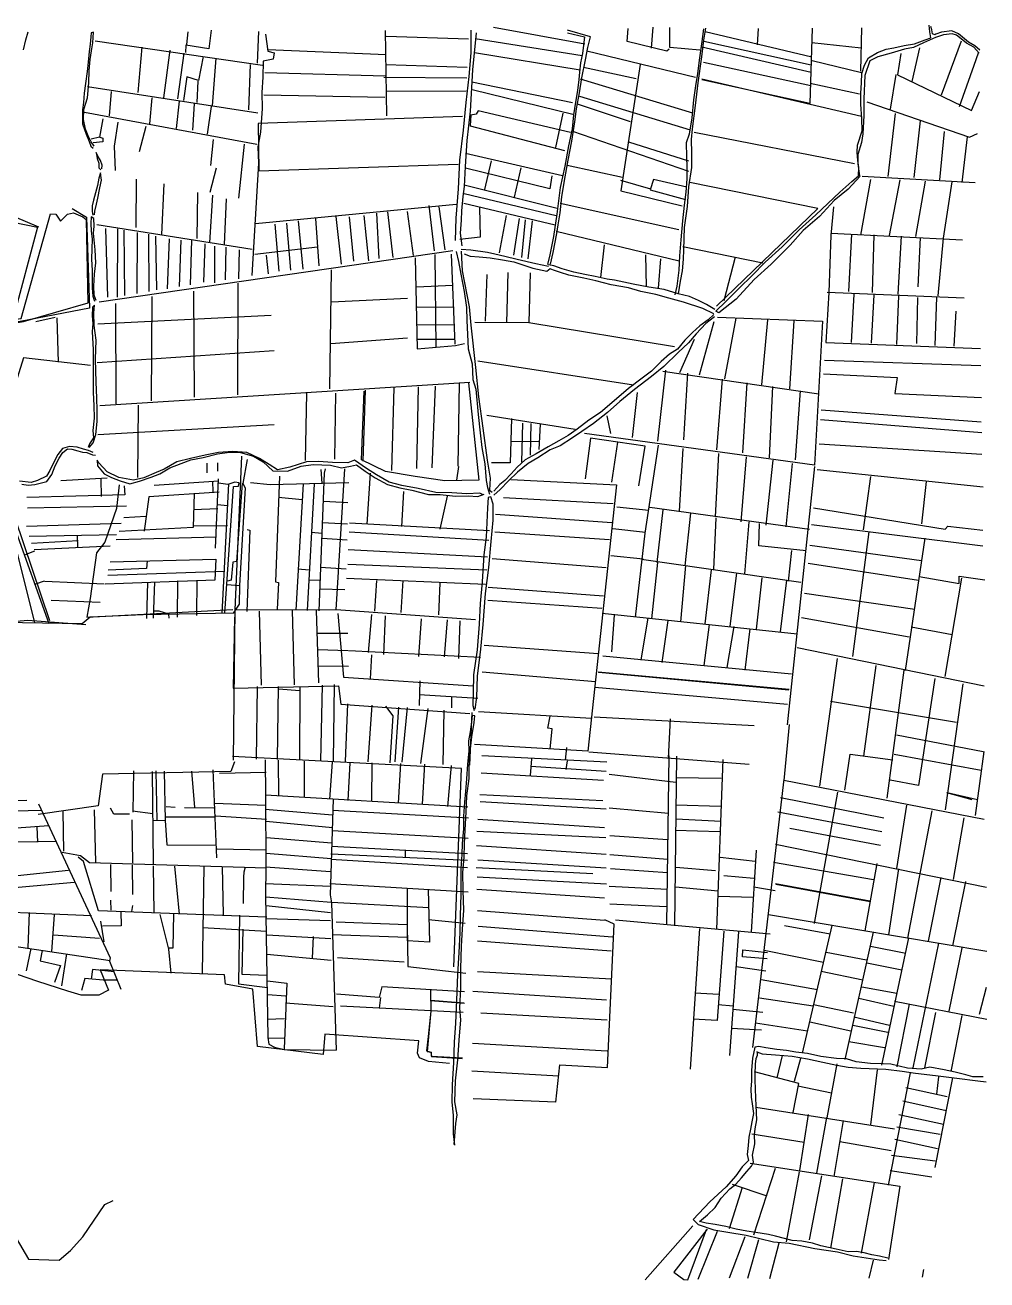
# Model space of a CAD drawing. Extents: x 633026 to 640041, y 824851 to 827423.
# Drawn here: x 638109 to 640041, y 824904 to 827423 of the extents above; entities that cross this region are included whole.
import ezdxf

# ---------------------------------------------------------------- set-up
doc = ezdxf.new("R2010")
doc.units = 0
doc.layers.get('0').update_dxf_attribs({"linetype": 'CONTINUOUS'})

msp = doc.modelspace()

# ---------------------------------------------------------------- linework, layer by layer
at = {"color": 1}
for points in [[(638483.06, 827412.85), (638477.93, 827375.43), (638431.93, 827382.92), (638431.23, 827368.06)], [(639233.63, 827385.05), (639050.24, 827418.38)], [(639402.52, 827374.93), (639397.85, 827371.04), (639318.16, 827390.23), (639320.29, 827416.58)], [(639367.61, 827377.16), (639370.88, 827418.83)], [(639464.65, 827372.83), (639404.28, 827378.32), (639404.42, 827418.38)], [(639690.2, 827417.46), (639685.47, 827265.96), (639468.37, 827313.25)], [(639579.95, 827383.37), (639582.2, 827416.7)], [(639787.66, 827330.78), (639789.65, 827418.11)], [(638586.16, 827341.99), (638250.23, 827390.85)], [(638433.93, 827384.52), (638436.52, 827409.75)], [(638592.06, 827405.3), (638597.02, 827370.94), (638609.45, 827367.28), (638607.36, 827354.88), (638587.17, 827350.78), (638586.91, 827319.05), (638584.4, 827287.97), (638585.5, 827256.03), (638582.09, 827208.06), (638576.63, 827179.18), (638577.96, 827146.35), (638564.54, 826920.93)], [(638578.27, 827410.29), (638575.3, 827346.57)], [(638832.29, 827412.33), (638834.8, 827240.9)], [(638999.93, 827395.21), (638834.69, 827400.66)], [(639228.32, 827361.35), (639013.42, 827395.39)], [(639688.04, 827343.18), (639472.08, 827390.03)], [(639689.63, 827359.18), (639475.41, 827409.65)], [(639788.4, 827376.92), (639689.24, 827387.75)], [(639988.92, 827391.29), (639949.19, 827282.3)], [(638343.99, 827379.27), (638335.76, 827287.8)], [(638399.88, 827372.81), (638386.98, 827277.46)], [(638428.32, 827366.67), (638415.14, 827275.14)], [(638834.06, 827363.75), (638596.98, 827373.87)], [(639224.2, 827332.72), (639011.54, 827367.69)], [(639455.71, 827318.03), (639237.19, 827371.15)], [(639687.79, 827328.32), (639468.63, 827378.73)], [(639867.96, 827366.5), (639861.34, 827323.66), (640010.12, 827252.06), (640026.27, 827290.08)], [(639905.39, 827377.58), (639889.86, 827310.32)], [(640023.44, 827367.22), (640015, 827342.36), (639985.5, 827259.39)], [(638467.11, 827359.98), (638457.17, 827311.92), (638434.13, 827319.27), (638427.11, 827271.69)], [(638492.13, 827356.94), (638485.08, 827260.99)], [(638561.38, 827344.14), (638557.86, 827253.19)], [(638997.31, 827338.47), (638833.43, 827343.71)], [(639336.27, 827315.09), (639230.43, 827338.2)], [(639344.65, 827344.45), (639305.96, 827090.34), (639428.77, 827060.25)], [(639687.25, 827301.09), (639471.96, 827347.95)], [(639788.83, 827327.65), (639690.18, 827351.31)], [(638832.38, 827320.97), (638590.85, 827327.21)], [(638996.47, 827316.64), (638829.49, 827318.23)], [(639450.59, 827246.18), (639224.66, 827314.73)], [(639789.1, 827239.67), (639468.13, 827314.6)], [(639857.73, 827324.06), (639846.95, 827254.84)], [(638576.4, 827246.68), (638234.81, 827299.06)], [(638281.95, 827290.24), (638277.88, 827241.13)], [(638456.29, 827310.79), (638453.93, 827268.23)], [(638994.79, 827290.74), (638835.04, 827289.96)], [(639208.64, 827267.48), (639006.48, 827308.89)], [(639211.89, 827243.23), (639006.91, 827293.37)], [(639784.9, 827284.84), (639685.84, 827305.8)], [(638364.03, 827277.6), (638358.88, 827225.11)], [(638418.35, 827270.68), (638412.55, 827215.92)], [(638448.79, 827265.46), (638445.68, 827212.09)], [(638831.38, 827277.98), (638588.52, 827282.85)], [(639324.81, 827228.76), (639218.36, 827264.46)], [(639445.41, 827212.59), (639223.32, 827280.28)], [(639799.73, 827269.29), (640005.89, 827198), (640022.22, 827205.42)], [(638574.32, 827183.43), (638228.74, 827247.67)], [(638483.07, 827260.06), (638474.81, 827204.38)], [(638987.59, 827240.01), (638577.58, 827225.55), (638578.85, 827130.61), (638978.97, 827144.04)], [(639204.71, 827207.8), (639019.17, 827251.01), (639014.99, 827244.43), (639004.66, 827242.49), (639002.92, 827220.86), (639192.6, 827171.41)], [(639189.12, 827246.3), (639174.51, 827177.7)], [(639856.52, 827245.97), (639842, 827119.54)], [(638265.58, 827235.34), (638258.88, 827198.12), (638241.83, 827194.3)], [(638295.15, 827228.53), (638288.37, 827180.51), (638290.14, 827131.71)], [(638351.52, 827219.61), (638338.48, 827168.58)], [(639906.9, 827230.89), (639894.24, 827117.31)], [(638259.1, 827198.35), (638265.65, 827196.19), (638265.08, 827188.98), (638246.2, 827187.15)], [(638486.88, 827193.74), (638481.27, 827141.46)], [(639442.02, 827129.51), (639209.63, 827209.89)], [(639441.97, 827150.21), (639321.76, 827188.21)], [(639774.84, 827144.52), (639452.68, 827207.51)], [(639955.11, 827209.93), (639945.6, 827112.82)], [(640001.38, 827199.29), (639990.67, 827107.57)], [(638549.33, 827184.22), (638537.95, 827075.61)], [(639188.55, 827120.51), (638993.98, 827165.62)], [(638493.05, 827135.99), (638480.42, 827087.44)], [(639167.39, 827120.9), (639162.8, 827094.29), (638993.7, 827136.36)], [(639045.04, 827150.55), (639031.62, 827093.44)], [(639104.63, 827136.49), (639091.46, 827077.59)], [(639309.2, 827117.61), (639197.94, 827141.56)], [(638332.46, 827113.82), (638331.72, 827017.28)], [(639365.99, 827094.07), (639305.45, 827111.26)], [(639438.39, 827097.74), (639371.58, 827113.5), (639364.43, 827092.47), (639435.79, 827073.4)], [(639787.77, 827001.59), (639808.11, 827113.01)], [(640017.69, 827106.81), (639790.48, 827119.53)], [(639866.17, 827112.66), (639844.48, 827000.99)], [(638388.15, 827104.89), (638383.22, 827002.67)], [(638455.22, 827087.33), (638454.2, 826994.61)], [(639178.17, 827055.11), (638991.24, 827101.68)], [(639498.05, 826859.34), (639701.33, 827055.34), (639444.56, 827107.49)], [(639898.29, 826998.78), (639917.51, 827109.97)], [(639970.18, 827108.65), (639953.02, 826995.46), (639942.18, 826879.66)], [(638485.67, 827081.66), (638479.51, 826986.62)], [(638513.22, 827074.38), (638509.26, 826982.97)], [(638974.65, 827063.43), (638572.16, 827024.54)], [(638919.78, 827060.9), (638931.11, 826970.14)], [(639174.12, 827021.53), (638990.6, 827065.22)], [(639175.89, 827040.46), (638990.79, 827084.34)], [(639422.43, 827012.02), (639183.66, 827065.31)], [(638012.76, 826823.34), (638101.5, 826833.98), (638159.9, 827044.24), (638170.93, 827043.94), (638180.34, 827029.89), (638194.11, 827043.8), (638206.44, 827046.66), (638225.23, 827038.36), (638232.05, 827033.28), (638235.19, 826865.24), (638105.63, 826827.73), (638040.08, 826815.83), (638008.96, 826821.27), (638011.59, 826826.48)], [(638084.96, 827027.72), (638133.93, 827017.57), (638085.29, 826834.21), (638013.53, 826833.03), (638087.28, 827039.23), (638135.94, 827018.5)], [(638203.41, 827054.95), (638232.67, 827037.56), (638238.48, 826854.7), (638099.55, 826828.1), (638013.69, 826821.11)], [(638692.63, 827035.14), (638699.07, 826940.05)], [(638733.53, 827039.29), (638744.26, 826943.35)], [(638760.32, 827038.07), (638768.47, 826949.52)], [(638789.31, 827041.16), (638798.62, 826950.37)], [(638814.67, 827045.54), (638819.48, 826954.93)], [(638837.13, 827048.54), (638847.81, 826956.88)], [(638876.73, 827049.3), (638888.93, 826961.03)], [(638940.06, 827058.69), (638952.46, 826972)], [(639021.54, 827056.85), (639023.01, 826997.24), (638982.34, 826992.88)], [(639075.3, 827041.37), (639061.22, 826966.03)], [(639732.56, 827058.45), (639727.69, 827001.68), (639723.16, 826886.19), (639717.29, 826786.43), (640028.19, 826774.37)], [(638565.42, 826972.92), (638253.57, 827022.54)], [(638271, 827014.9), (638274.41, 826877.01)], [(638294.63, 827014.09), (638294.21, 826877.27)], [(638307.5, 827011.33), (638309.02, 826880.4)], [(638611.1, 827023.48), (638618.89, 826929.08)], [(638634.48, 827025.59), (638642.25, 826931.64)], [(638657.36, 827030.4), (638666.76, 826933.09)], [(639101.26, 827034.74), (639090.09, 826961.23)], [(639113.45, 827032.2), (639106.13, 826956.5)], [(639127.87, 827030.14), (639119.21, 826953.97)], [(638334.1, 827007.19), (638333.49, 826884.32)], [(638356.87, 827003.89), (638357.96, 826888.7)], [(638371.11, 826999.58), (638372.99, 826892.05)], [(638398.85, 826994.55), (638394.56, 826894.14)], [(638421.84, 826991.71), (638418.36, 826898.5)], [(638443.44, 826991.54), (638440.81, 826902.18)], [(639423.04, 826949.47), (639176.09, 827008.73)], [(639992.22, 826991.71), (639727.88, 827004.84)], [(639769.07, 827003.36), (639762.95, 826888.75)], [(639811.36, 826886.24), (639814.54, 827001.94)], [(639868.81, 826999.29), (639861.81, 826883.09)], [(639903.01, 826898.04), (639907.77, 826997.11)], [(638968.46, 826970.19), (638257.66, 826867.33)], [(638470.32, 826984.03), (638467.3, 826907.03)], [(638489.28, 826979.78), (638489.81, 826905.76)], [(638512.49, 826977.39), (638511.11, 826911.67)], [(638539.33, 826972.35), (638537.86, 826913.6)], [(638696.55, 826977.37), (638570.74, 826962.64)], [(638593.7, 826961.59), (638597.58, 826924.07)], [(638932.11, 826962.5), (638934.14, 826776.89)], [(638972.98, 826782.81), (638965.4, 826963.4)], [(639272.52, 826982.12), (639264.84, 826916.76)], [(639354.92, 826962.29), (639356.89, 826898.41)], [(639590.96, 826945.41), (639430.08, 826978.37)], [(638892.6, 826955.9), (638896.83, 826773.7), (638973.7, 826779.9), (638991.87, 826783.96)], [(639385.18, 826954.37), (639380.79, 826895.35)], [(639535.45, 826957.27), (639512.76, 826869.89)], [(638723.93, 826931.83), (638720.37, 826692.81)], [(639036.6, 826922.49), (639032.9, 826829.06)], [(639078.85, 826926.88), (639075.92, 826825.81)], [(639123.86, 826926.13), (639120.92, 826825.96)], [(638447.5, 826889.44), (638448.54, 826676.37)], [(638536.18, 826905.02), (638535.56, 826681.13)], [(638968.26, 826900.66), (638895.18, 826896.98)], [(639720.44, 826887.06), (639995.11, 826875.64)], [(638290.56, 826864.17), (638291.44, 826662.8)], [(638363.5, 826878.2), (638362.46, 826669.14)], [(638877.03, 826874.69), (638724.57, 826867.03)], [(639773.38, 826883.04), (639768.59, 826786.22)], [(639809.12, 826784.51), (639814.35, 826881.56)], [(639863.2, 826879.51), (639859.1, 826782.02)], [(639900.25, 826784.15), (639901.95, 826876.2)], [(639939.74, 826877.15), (639936.54, 826779.9)], [(638130.6, 826828.51), (638169.63, 826837.13)], [(638173.03, 826835.38), (638175.34, 826746.75)], [(638603.65, 826839.99), (638255.11, 826822.75)], [(638971.1, 826856.59), (638896.39, 826856.95)], [(639499.92, 826837.09), (639710.64, 826829.1), (639694.47, 826539.74), (639232.57, 826603.34)], [(639536.86, 826834.66), (639513.95, 826713.07)], [(639978.81, 826849.32), (639974.36, 826778.61)], [(638130.83, 826828.07), (638130.83, 826828.07)], [(638971.8, 826821.27), (638896.42, 826821.17)], [(639413.18, 826777.65), (639120.7, 826825.73), (639012.23, 826826.54)], [(639492.62, 826827.54), (639462.77, 826720.71)], [(639600.57, 826831.68), (639588.14, 826701.01)], [(639653.48, 826829.91), (639644.5, 826693.21)], [(638877.19, 826794.81), (638723.43, 826783.54)], [(638970.16, 826792.23), (638896.58, 826792.37)], [(639453.26, 826792.36), (639423.56, 826725.14)], [(638609.76, 826769.42), (638253.66, 826745.32)], [(638240.46, 826739.97), (638105.92, 826755.51), (638058.2, 826604.56)], [(639330.96, 826700.5), (639018.45, 826748.32)], [(640028.44, 826739.05), (639714.62, 826750.17)], [(639379.71, 826587.97), (639396.26, 826730.4)], [(639703.38, 826682.06), (639389.99, 826727.84)], [(639439.32, 826724.67), (639431.88, 826590.47)], [(639498.3, 826570.65), (639509.68, 826712.56)], [(639712.73, 826723.14), (639860.43, 826716.11), (639856.14, 826683.88), (640030.41, 826675.62)], [(639002.14, 826705.8), (638259.09, 826658.77)], [(638674.13, 826684.32), (638671.43, 826549.05)], [(638732.86, 826684.43), (638730.8, 826551.87)], [(638999.9, 826704.87), (639020.28, 826509.82), (638952.12, 826508.24), (638892.82, 826516.9), (638832.83, 826527.13), (638784.6, 826550.34), (638789.96, 826688.34)], [(638792.18, 826690.4), (638787.55, 826548.13)], [(638849.49, 826695.44), (638845.4, 826529.32)], [(638898.74, 826697.44), (638895.3, 826533.36)], [(638932.48, 826698.34), (638926.34, 826534.45)], [(638981.22, 826704.84), (638978.05, 826537.84)], [(639338.36, 826685.53), (639328.31, 826595.16)], [(639559.06, 826705.34), (639550.36, 826564.59)], [(639604.04, 826554.73), (639610.91, 826697.93)], [(639665.7, 826689.21), (639656.07, 826550.7)], [(638336.25, 826660.47), (638334.81, 826515.31)], [(639214.01, 826611.64), (639036.78, 826639.43)], [(639085.91, 826633.56), (639083.27, 826544.64), (639045.91, 826544.59)], [(639285.45, 826603.14), (639278.45, 826638.6)], [(640029.26, 826626.33), (639707.85, 826650.17)], [(638609.72, 826620.69), (638255.59, 826600.44)], [(639108.53, 826624.41), (639106.43, 826545.63)], [(639125.19, 826623.51), (639123.57, 826559.8)], [(639143.89, 826621.95), (639140.97, 826571.06)], [(639706.75, 826631.26), (640030.89, 826605.65)], [(639142.34, 826586.61), (639085.62, 826587.43)], [(639341.97, 826498.36), (639354.64, 826577.74), (639244.62, 826594.05), (639233.78, 826512.67)], [(639287.65, 826505.74), (639299.63, 826586.23)], [(639703.8, 826582.39), (640030.8, 826561.77)], [(638543.51, 826557.7), (638530.29, 826249.25), (638733.92, 826249.94)], [(639334.91, 826235), (639354.27, 826403.34), (639381.61, 826580.34)], [(639423.66, 826447.7), (639430.98, 826573.58)], [(639501.77, 826563.5), (639495.37, 826435.83)], [(639547.7, 826426.17), (639558.12, 826556.37)], [(638474.71, 826524.14), (638474.89, 826544.21)], [(638496.48, 826527.57), (638496.51, 826544.52)], [(638555.43, 826551.53), (638546.36, 826502.92), (638551.47, 826494.57), (638539.76, 826298.06), (638539.1, 826261.03), (638527.27, 826242.9)], [(638711.98, 826532.6), (638710.19, 826523.86), (638699.3, 826247.76)], [(638703.32, 826531.27), (638705.33, 826503.67)], [(639014.11, 826229.37), (638733.93, 826249.49), (638751.08, 826532.79)], [(638979.63, 826537.41), (638975.5, 826509.9)], [(639610.86, 826549.87), (639597.07, 826419.63)], [(639637.84, 826416.35), (639650.32, 826543.2)], [(639694.95, 826537.27), (639639.99, 826018.78)], [(639699.98, 826531.48), (640033.7, 826496.33)], [(638274.28, 826513.68), (638180.97, 826508.51)], [(638261.38, 826512.03), (638262.23, 826477.27)], [(638498.3, 826507.77), (638368.29, 826499.03)], [(638485.6, 826507.46), (638486.55, 826486.52)], [(638491.54, 826373.37), (638497.96, 826512.44)], [(638510.55, 826242.94), (638527.77, 826497.11), (638537.79, 826497.8), (638539.41, 826504.31), (638530.45, 826505.88), (638516.3, 826501.07), (638497.95, 826503.75)], [(638620.48, 826517.66), (638611.81, 826305.83), (638617.87, 826304.2), (638615.18, 826250.17)], [(638802.29, 826523.65), (638795.42, 826421.13)], [(639084.84, 826511.14), (639297.17, 826500.46), (639239.72, 825965.74), (639011.83, 825978.9)], [(639807.28, 826517.39), (639792.5, 826410.31)], [(639919.25, 826506.96), (639909.8, 826422)], [(638307.87, 826498.45), (638309.21, 826480.19), (638112.67, 826474.74)], [(638298.33, 826500.43), (638292.88, 826453.1), (638269.49, 826385.29), (638252.89, 826364.14), (638240.17, 826272.16), (638233.47, 826234.72), (638526.68, 826250.33)], [(638448.93, 826483.82), (638446.61, 826414.42), (638298.29, 826406.79)], [(638499.06, 826485.49), (638357.7, 826476.02), (638348.66, 826407.57)], [(638517.6, 826502.66), (638504.1, 826242.33)], [(638545.23, 826503.56), (638533.89, 826346.75), (638526.56, 826345.23), (638522.98, 826309.24), (638515.9, 826306.84)], [(638759.5, 826504.1), (638601.27, 826500.47), (638562.16, 826504.2)], [(638653.33, 826249.09), (638668.13, 826502.1)], [(638689.53, 826502.39), (638675.66, 826248.07)], [(638865.54, 826417.04), (638869.86, 826486.94)], [(638312.67, 826457.31), (638114.3, 826453.37)], [(638515.11, 826458.45), (638496.34, 826460.22)], [(638665.55, 826470.59), (638618.4, 826474.79)], [(638757.58, 826464.14), (638708.9, 826466.96)], [(638957.04, 826477.69), (638942.38, 826411.33)], [(639290.03, 826462.34), (639069.8, 826474.26)], [(638088.82, 826434.18), (638158.18, 826227.87)], [(638351.75, 826436.63), (638307.21, 826433.99)], [(638447.5, 826451.01), (638496.29, 826453.09)], [(639053.82, 826441.42), (639287.38, 826424.5)], [(639361.99, 826448.9), (639298, 826455.25)], [(639684.94, 826410.45), (639363.94, 826454.55)], [(639378.9, 826344.72), (639390.77, 826449.96)], [(639445.54, 826443.49), (639434.35, 826337.81)], [(639492.72, 826330.71), (639497.2, 826433.83)], [(639692.68, 826454.43), (639956.97, 826411.38), (639962.74, 826417.53), (640033.05, 826409.69)], [(638081.46, 826410.42), (638127.92, 826224.03)], [(638157.87, 826221.19), (638088.27, 826414.38)], [(638112.06, 826417.19), (638301.89, 826423.6)], [(638515.43, 826417.88), (638447.43, 826417.56)], [(638555.3, 826410.6), (638560.9, 826409.4), (638554.62, 826246.24)], [(638683.87, 826405.26), (638705.55, 826403.11)], [(638706.14, 826424.53), (638757.05, 826421.76)], [(638760.12, 826405.78), (639040.6, 826388.97)], [(639041.7, 826407.73), (638760.58, 826423.18)], [(639282.89, 826390.24), (639052.5, 826405.17)], [(639355.15, 826404.93), (639289.8, 826411.94)], [(639563, 826426.38), (639554.27, 826321.63)], [(639677.86, 826367.6), (639582.55, 826377.81), (639584.42, 826423.06)], [(639688.85, 826421.08), (640032.8, 826377.96)], [(639803.59, 826405.73), (639770.92, 826155.76)], [(638292.66, 826399.74), (638117.47, 826396.81)], [(638122.25, 826383.55), (638215.56, 826388.49)], [(638213.99, 826398.04), (638214.12, 826374.41)], [(638493.45, 826395.49), (638291.79, 826389.68)], [(638755.84, 826389.17), (638705.8, 826392.86)], [(639916.49, 826393.06), (639877.05, 826127.92)], [(638128.22, 826367.41), (638109.45, 826359.6)], [(638280.06, 826377.13), (638127.71, 826370.08)], [(639038.07, 826355.46), (638758.31, 826370.05)], [(639350.46, 826351.09), (639285.8, 826357.65)], [(639642.45, 826306.83), (639649.28, 826368.35)], [(639685.14, 826378.95), (639909.88, 826348.64)], [(638279.92, 826346.13), (638492.3, 826351.09), (638489.98, 826309.33), (638270.31, 826301.3)], [(638354.58, 826347.95), (638353.17, 826332.31), (638276.32, 826329.1)], [(638679.93, 826329.12), (638657.13, 826331.24)], [(638702.53, 826335.02), (638754.34, 826331.83)], [(638757.46, 826340.82), (639036.47, 826329.56)], [(639047.35, 826352.68), (639276.43, 826334.58)], [(639667.46, 826304.24), (639347.32, 826350.37)], [(639368.26, 826231.39), (639380.25, 826344.51)], [(639435.69, 826338.5), (639425.27, 826225.18)], [(639475.05, 826221.12), (639488, 826329.97)], [(639903.67, 826308.28), (639682.25, 826342.46)], [(638130.49, 826301.46), (638147.96, 826307.46)], [(638268.31, 826301.03), (638148.88, 826306.37)], [(638510.52, 826326.56), (638275.25, 826318.15)], [(638354.95, 826305.15), (638352.94, 826231.96)], [(638369.21, 826305.5), (638366.74, 826232.97)], [(638415.53, 826307.96), (638414.63, 826235.02)], [(638415.32, 826307.73), (638416, 826307.08)], [(638454.09, 826308.68), (638453.58, 826238.2)], [(638701.85, 826308.03), (638679.08, 826308.81)], [(639034.06, 826300.29), (638755.03, 826312.44)], [(638815.12, 826308.33), (638811.27, 826246.47)], [(638867.96, 826308.28), (638863.73, 826243.96)], [(639538.05, 826322.76), (639524.84, 826216.83)], [(639578.47, 826210.79), (639589.7, 826313.78)], [(639638.37, 826309.02), (639626.03, 826205.13)], [(639905.14, 826316.4), (639985.43, 826302.4), (639985.23, 826317.25), (640036.86, 826309.83)], [(639989.79, 826312.81), (639956.19, 826115.7)], [(638514.95, 826300.13), (638539.31, 826298.05)], [(638751.57, 826289.62), (638700.93, 826290.61)], [(638942.34, 826303.18), (638939.21, 826239.56)], [(639271.12, 826276.9), (639039.57, 826294.29)], [(639674.72, 826282.73), (639896.34, 826250.58)], [(638161.39, 826268.77), (638260.04, 826265.15)], [(639038.56, 826269.08), (639267.4, 826252.55)], [(638112.59, 825866.79), (637839.68, 825863.82), (637776.51, 825994.39), (637846.54, 826193.79), (637908.64, 826210.59), (637954.57, 826225.38), (638104, 826223.77), (638223.96, 826221.99), (638240.21, 826235.26), (638346.57, 826240.28), (638527.89, 826243.37)], [(637920.45, 826219.3), (638000.28, 826223.29), (638061.92, 826224.33), (638114.74, 826228.86), (638177.13, 826224.29), (638230.96, 826220.29)], [(638398.63, 826232.85), (638398, 826240.42), (638378.45, 826246.85), (638368.85, 826247.07)], [(638530.04, 826234.4), (638527.21, 826092.38), (638738.66, 826096.77), (638743.65, 826059.93), (639002.45, 826041.11)], [(638528.01, 825947.93), (638531.16, 826251.74)], [(638579.58, 826246.85), (638583.2, 826098.43)], [(638650.3, 826098.95), (638646.22, 826248.03)], [(638693.95, 826247.85), (638698.15, 826102.79)], [(638737.63, 826242.12), (638748.78, 826114.46), (639009.13, 826096.55)], [(638805.16, 826240.09), (638798.08, 826163.49)], [(638832.65, 826237.31), (638828.95, 826160.08)], [(638904.51, 826231.29), (638899.43, 826156.07)], [(638956.96, 826229.06), (638951.2, 826155.18)], [(639659.62, 826200.4), (639268.21, 826241.99)], [(639287.47, 826164.84), (639293.23, 826238.94)], [(639360.13, 826233.54), (639345.96, 826148.52)], [(639884.48, 826194.62), (639668.86, 826233.15)], [(638982.41, 826227.6), (638979.37, 826151.51)], [(639388.55, 826143.91), (639400.48, 826228)], [(639483.39, 826220.1), (639472.57, 826137.6)], [(639519.2, 826133.5), (639533.17, 826216.04)], [(639564.52, 826211.06), (639554.82, 826128.12)], [(639889.16, 826215.16), (639971.27, 826199.83)], [(638695.49, 826202.62), (638757.48, 826202.8)], [(638758.35, 826167.14), (638696.76, 826169.21)], [(639024.03, 826153.54), (638759.24, 826167.16)], [(638804.88, 826159.31), (638802.15, 826110.89)], [(639260.07, 826160.87), (639031.23, 826177.85)], [(639648.31, 826120.37), (639269.35, 826156.72)], [(639659.97, 826174.08), (640035.19, 826097.17)], [(638697.54, 826136.89), (638758.42, 826136.59)], [(639740.37, 826151.97), (639704.41, 825895.65)], [(639817.74, 826137.48), (639793.16, 825956.01)], [(639873.89, 826128.1), (639839.97, 825871.13)], [(638901.87, 826106.64), (638900.4, 826057.1)], [(639026.98, 826124.69), (639254.73, 826105.67)], [(639643.77, 826089.48), (639260.33, 826124.42)], [(639260.56, 826124.2), (639642.87, 826089.02)], [(639936.67, 826111.39), (639903.76, 825896.51), (639846.46, 825907.22)], [(638575.02, 826095.55), (638573.44, 825949.9)], [(638616.27, 825948.94), (638617.84, 826095.26)], [(638617.95, 826090.58), (638661.28, 826087.62)], [(638661.31, 826095.43), (638660.01, 825947.78)], [(638703.08, 825946.37), (638706.51, 826098.31)], [(638729.9, 826099.33), (638728.06, 825946.09)], [(639018.23, 826071.34), (638900.98, 826078.97)], [(639640.57, 826059.51), (639253.54, 826093.51)], [(639992.84, 826101.11), (639957.28, 825848.17)], [(638752.84, 825944.69), (638757.6, 826060.76)], [(638805.39, 826057.91), (638797.68, 825944)], [(638842.09, 825942.4), (638848.28, 826036.43), (638833.98, 826055.93)], [(638859.44, 826054.09), (638852.09, 825943.98)], [(638866.59, 825943.89), (638877.29, 826053.64)], [(638965.29, 826075.18), (638965.84, 826052.67)], [(639980.14, 826023.54), (639727.12, 826065.62)], [(638917.93, 826051.51), (638903.22, 825941.22)], [(638948.98, 825939.21), (638950.79, 826047.85)], [(639006.43, 826043.4), (639001.65, 825937.37)], [(639246.94, 826031.54), (639019.72, 826044.94)], [(639164.06, 825969.68), (639168.01, 826010.69), (639159, 826011.69), (639164.07, 826036.29)], [(639252.07, 826034.76), (639573.41, 826016.99)], [(639404.46, 826030.71), (639401.02, 825951.46)], [(639643.81, 826019.05), (639633.37, 825907.08)], [(639859.42, 825998.52), (640033.58, 825965.07)], [(638970.3, 825532.59), (638985.91, 825930.85), (638525.88, 825955.32)], [(639277.55, 825943.65), (639026.38, 825956.48)], [(639196.33, 825973.33), (639194.06, 825947.63)], [(639563.42, 825939), (639241.77, 825963.74)], [(639402.1, 825957.16), (639397.22, 825617.44)], [(639417.3, 825955.75), (639413.78, 825614.94)], [(639755.82, 825887.56), (639766.33, 825959.93), (639851.76, 825948.47)], [(640029.58, 825926.99), (639854.77, 825959.08)], [(640034.47, 825965.31), (640017.07, 825836.36)], [(638529.63, 825944.57), (638522.47, 825924.68), (638264.67, 825919.67), (638256.07, 825855.65), (638135.24, 825838.29)], [(638486.33, 825928.16), (638493.31, 825751.72)], [(638591.31, 825948.33), (638592.35, 825878.12), (638592.57, 825732.07), (638591.91, 825676.53), (638596.64, 825391.22), (638598.76, 825377.45), (638610.05, 825371.48), (638629.79, 825366.83), (638733.73, 825365.35)], [(638617.42, 825947.63), (638618.05, 825876.07)], [(638669.87, 825945.79), (638669.39, 825873.75)], [(638726.11, 825943.81), (638720.78, 825869.43)], [(638757.86, 825866.76), (638762.26, 825942.46)], [(638805.52, 825942.4), (638804.72, 825865.45)], [(638859.46, 825861.21), (638863.76, 825940.92)], [(638911.29, 825939.63), (638907, 825859.25)], [(638958.39, 825854.93), (638965.32, 825936.93)], [(639126.43, 825950.44), (639123.9, 825916.94)], [(639276.46, 825924.67), (639125.02, 825934.8)], [(639198.1, 825946.39), (639194.96, 825928.92)], [(639510.67, 825949.1), (639497.58, 825607.62)], [(638326.95, 825926.06), (638325.39, 825843.52)], [(638364.21, 825924.96), (638366.74, 825738.83)], [(638371.99, 825926.27), (638373.98, 825826.19)], [(638388.72, 825925.78), (638390.69, 825826.82), (638393.67, 825777.62), (638492.92, 825776.69)], [(638450.05, 825852.35), (638444.02, 825925.79)], [(638593.05, 825922.95), (638499.88, 825921.13)], [(639024.99, 825922.11), (639270.63, 825907.35)], [(639415.9, 825903.09), (639281.96, 825918.56)], [(639507.14, 825910.66), (639415.9, 825912.45)], [(639632.89, 825909.55), (639569.87, 825370.92)], [(639633.14, 825907.75), (640035.61, 825829.41)], [(638998.57, 825853.45), (638592.37, 825877.45)], [(639269.41, 825866.07), (639022.27, 825878.34)], [(639740.57, 825883.53), (639693.68, 825620.09)], [(640011.24, 825868.24), (639960.66, 825881.97)], [(640022.05, 825867.71), (639961.33, 825881.75)], [(638135.9, 825859.86), (638279.9, 825550.74), (638278.94, 825544.25), (638301.5, 825487.94)], [(638318.81, 825839.12), (638287.14, 825839.46), (638281.04, 825851.58)], [(638410.79, 825852.96), (638392.25, 825854.07)], [(638488.43, 825851.28), (638429.09, 825852.29)], [(638489.97, 825861.13), (638591.74, 825857.59)], [(638727.91, 825869.6), (638721.89, 825677.46), (638724.74, 825661.26), (638733.96, 825365.36)], [(639276.29, 825849.07), (639023.05, 825864.31)], [(639282.25, 825851.67), (639401.57, 825841.42)], [(639415.89, 825857.82), (639506.26, 825855.34)], [(639833.97, 825831.22), (639626.19, 825871.88)], [(639879.75, 825857.49), (639859.63, 825729.86)], [(638141.8, 825846.4), (637879.73, 825839.79)], [(638184.67, 825844.32), (638186.16, 825764.76)], [(638247.91, 825847.87), (638250.92, 825742.7)], [(638323.77, 825827.87), (638325.19, 825741.83)], [(638365.84, 825839.82), (638325.12, 825845.29)], [(638364.81, 825827.08), (638391.13, 825826.83)], [(638488.64, 825833.22), (638390.53, 825833.29)], [(638593.78, 825828.87), (638492.39, 825835.1)], [(638726.7, 825837.02), (638591.51, 825848.66)], [(638999.78, 825830.96), (638726.69, 825846.83)], [(639018.33, 825829.41), (639273.17, 825812.42)], [(639506.35, 825824.35), (639416.58, 825829.52)], [(639829.84, 825803.94), (639621.18, 825843.01)], [(639930.08, 825846.23), (639881.51, 825590.64)], [(639994.4, 825831.79), (639973.32, 825708.2)], [(638156.83, 825815.55), (638091.82, 825811.29), (638090.93, 825783.62)], [(638135.09, 825783.13), (638133.68, 825813.65)], [(638593.42, 825825.3), (638726.62, 825812.71)], [(638725.89, 825806.45), (638998.75, 825791.02)], [(639275.68, 825791.75), (639016.71, 825804.39)], [(639415.12, 825807.19), (639504.82, 825804.47)], [(639827.05, 825776.68), (639645.46, 825810.71)], [(638170.3, 825784.21), (637905.5, 825779.99)], [(638724.72, 825781.22), (638594.02, 825791.64)], [(639015.61, 825776.27), (639276.03, 825758.98)], [(639399.53, 825787.85), (639283.39, 825795.5)], [(639616.4, 825779.27), (640040.13, 825692.66)], [(638593.27, 825730.75), (638238.68, 825741.51), (638220.28, 825755.33), (638183.32, 825762.46)], [(638256.63, 825645.39), (638226.35, 825744.1), (638215.89, 825752.77)], [(638494.65, 825769.6), (638593.25, 825767.98)], [(638593.42, 825761.08), (638723.91, 825750.21)], [(638723.23, 825759.78), (638997.83, 825746.62)], [(638997.96, 825759.56), (638724.89, 825774.09)], [(638873.02, 825753.17), (638873.1, 825767.89)], [(639283.41, 825758.27), (639399.37, 825748.83)], [(639505.19, 825752.97), (639575.62, 825744.87)], [(639577.32, 825766.76), (639567.73, 825602.19)], [(638196.46, 825726.21), (638022.98, 825707.93), (638020.17, 825731.72), (637933.5, 825719.58), (637931.74, 825737.15), (637920.58, 825737.55)], [(638280.46, 825738.06), (638281.11, 825684.12)], [(638324.18, 825737.57), (638325.19, 825677.83)], [(638366.59, 825735.7), (638367.57, 825640.96)], [(638408.98, 825734.95), (638418.92, 825638.2)], [(638468.08, 825734.61), (638464.62, 825519.79)], [(638505.11, 825733.95), (638507.03, 825637)], [(638551.08, 825732.62), (638548.43, 825722.52), (638547.55, 825712.91), (638547.05, 825660.05)], [(638722.78, 825723.42), (638592.11, 825732.72)], [(638997.52, 825731.68), (638723.51, 825748.19)], [(639015.35, 825732.11), (639249.32, 825720.42)], [(639276.28, 825730.66), (639018.55, 825747.13)], [(639399.14, 825721.62), (639284.78, 825729.53)], [(639496.04, 825725.76), (639416.04, 825732.51)], [(639813.12, 825707.19), (639612.39, 825742.32)], [(639819.66, 825739.9), (639795.81, 825605.25)], [(639863.68, 825729.46), (639843.62, 825596.89)], [(638207.53, 825702.17), (637946.1, 825678.63)], [(638592.01, 825700.17), (638722.81, 825694.88)], [(638721.56, 825700.2), (638999.37, 825683.11)], [(639277.05, 825699.02), (639017.16, 825712.53)], [(639572.68, 825710.01), (639512.79, 825715.47)], [(639923.45, 825584), (639949.2, 825711.93)], [(639997.68, 825704.02), (639971.94, 825575.2)], [(638918.54, 825687.83), (638921.55, 825582.43), (638877.34, 825584.92), (638877.22, 825690.61)], [(639016.63, 825688.88), (639272.59, 825671.48)], [(639282.5, 825694.91), (639398.61, 825688.38)], [(639415.21, 825693.47), (639501.49, 825685.09)], [(639501.52, 825674.83), (639571.6, 825672.3)], [(639573.09, 825693.3), (639615.42, 825685.86)], [(639806.04, 825664.79), (639616.12, 825699.16)], [(639806.29, 825663.22), (639617.26, 825698.28)], [(638280.64, 825666.71), (638281.36, 825646.44)], [(638324.61, 825655.74), (638322.9, 825643.66)], [(638723.62, 825661.67), (638592.91, 825672.32)], [(638593.53, 825655.83), (638722.53, 825642.03)], [(638919.87, 825651.52), (638724.94, 825662.15)], [(639397.68, 825653.35), (639283.39, 825658.59)], [(638242.39, 825635.01), (637956.23, 825647.21)], [(638117.13, 825641.99), (638114.84, 825571.03)], [(638162.75, 825563.27), (638168.09, 825636.99)], [(638595, 825632.45), (638256.42, 825644.94)], [(638260.93, 825624.76), (638267.3, 825582.99)], [(638301.26, 825644.03), (638301.96, 825615.28), (638264.52, 825614.59)], [(638380.12, 825638.14), (638397.2, 825568.54), (638401.95, 825520.05)], [(638398.04, 825570.79), (638406.51, 825571), (638407.74, 825639.26)], [(638539.81, 825636.68), (638538.05, 825498.61), (638596.21, 825491.11)], [(638722.28, 825625.07), (638594.18, 825629.31)], [(638992.89, 825619.62), (638919.56, 825627.43)], [(639272.6, 825625.55), (639017.68, 825645.43)], [(639174.89, 825260.81), (639182.87, 825336.38), (639279.12, 825330.47), (639292.4, 825618.23), (639273.45, 825626.91)], [(639605.96, 825598.22), (639294.87, 825626.54)], [(639602.54, 825637.55), (640040.95, 825563.97)], [(638594.14, 825603.67), (638465.74, 825611.02)], [(638593.84, 825515.13), (638545.4, 825517.3), (638546.98, 825608.09)], [(638733.69, 825623.34), (638876.77, 825617.46), (638878.15, 825533.43), (638994.65, 825520.22)], [(639018.88, 825614.68), (639289.23, 825592.73)], [(639463.63, 825609.69), (639445.1, 825327.16)], [(639512.37, 825604.63), (639499.35, 825425.26), (639450.68, 825427.64)], [(639541.85, 825602.9), (639524.26, 825354.73)], [(639726.37, 825598.25), (639634.12, 825615.02)], [(639729.29, 825615.62), (639670.15, 825359.66)], [(639812.5, 825602.32), (639755.6, 825346.62)], [(637978.57, 825590.45), (638279.81, 825545.17)], [(638165.94, 825597.02), (638258.64, 825590.36)], [(638595.64, 825597.01), (638723.36, 825589.87)], [(638688.04, 825593.47), (638685.75, 825550.15)], [(638876.29, 825591.36), (638725.63, 825597.28)], [(639286.13, 825564.11), (639017.61, 825584.33)], [(639807.25, 825574.13), (639877.87, 825559.99)], [(639883.75, 825591.12), (639829.33, 825335.68)], [(639943.75, 825580.22), (639891.96, 825329.76)], [(638120.9, 825569.61), (638111.07, 825524.55)], [(638143.3, 825565.48), (638139.34, 825544.87), (638180.6, 825535.39), (638168.27, 825501.42)], [(638192.07, 825558.86), (638182.48, 825494.85)], [(638723.77, 825545.5), (638595.03, 825557.75)], [(638736.34, 825551.38), (638870.34, 825542.83)], [(639599.57, 825549), (639549.75, 825553.14), (639550.53, 825566.76), (639600.16, 825561.5)], [(639712.5, 825541.36), (639593.37, 825565.43)], [(639799.3, 825545.89), (639717.86, 825561.68)], [(639990.67, 825571.17), (639964.7, 825443.47)], [(638961.86, 825338.52), (638919.5, 825342.68), (638901.63, 825349.87), (638897, 825359.48), (638900.04, 825384.5), (638711.53, 825397.51), (638707.8, 825356.73), (638575.95, 825372.75), (638566.31, 825488.28), (638511.96, 825497.68), (638509.46, 825516.55), (638260, 825526.73), (638276.75, 825486), (638257.08, 825475.61), (638221.75, 825475.82), (638194.87, 825484.01), (638134.53, 825503.23), (638074.62, 825524.26)], [(638288.4, 825522.41), (638244.8, 825527.14), (638241.91, 825508.34)], [(639017.76, 825523.45), (639287.05, 825508.39)], [(639537.07, 825533.65), (639596.82, 825524.63)], [(639708.23, 825523.98), (639791.94, 825506.87)], [(639869.99, 825526.13), (639799.83, 825540.05)], [(638293.92, 825506.04), (638265.83, 825505.8), (638228.95, 825509.59), (638222.63, 825485.35)], [(638595.88, 825504.48), (638634.79, 825500.08), (638629.53, 825368.16)], [(639587.85, 825507.3), (639700.62, 825487.42)], [(638632.53, 825473.71), (638596.79, 825476.4)], [(638991.55, 825482.46), (638825.62, 825492.68), (638820.58, 825470.93), (638734.56, 825477.98)], [(638923.21, 825486.81), (638924.03, 825444.02), (638919.03, 825392.83), (638915.5, 825363.98), (638924.71, 825361.31), (638924.45, 825353.72), (638987.42, 825349.9)], [(638923.23, 825485.92), (638923.8, 825444.24), (638916.43, 825362.67), (638924.26, 825361.52), (638925.13, 825353.07), (638987, 825348.78)], [(639277.16, 825465.56), (639008.25, 825483.31)], [(639454.51, 825480.8), (639502.52, 825477.96)], [(639789.88, 825492.89), (639860.26, 825479.88)], [(640039.66, 825491.49), (640025.54, 825436.85)], [(638631.96, 825460.54), (638727.8, 825453.28)], [(638989.22, 825440.92), (638742.5, 825453.87)], [(638822.8, 825471.43), (638820.65, 825449.53)], [(638991.45, 825459.04), (638922.87, 825464.28)], [(638990.31, 825460.13), (638923.96, 825465.2)], [(639501.46, 825457.42), (639531.19, 825454.57)], [(639692.3, 825453.56), (639584.07, 825469.9)], [(639773.26, 825439.79), (639692.93, 825456.5)], [(639854.31, 825453.25), (639783.67, 825469.41)], [(639855.52, 825464.06), (640040.97, 825427.61)], [(639885.08, 825457.71), (639860.2, 825332.27)], [(638595.53, 825427.54), (638630.28, 825429.06)], [(639024.68, 825440.67), (639278.34, 825426.34)], [(639591.05, 825441.32), (639530.92, 825447.43)], [(639773.81, 825432.15), (639845.14, 825415.77)], [(639937.73, 825441.08), (639915.81, 825330.08)], [(639990.46, 825435.03), (639968.33, 825322.68)], [(639528.26, 825409.91), (639588.55, 825406.47)], [(639576.41, 825420.29), (639680.8, 825404.36)], [(639685.28, 825422.64), (639767.43, 825404.38)], [(639842.18, 825400.88), (639771.34, 825415.01)], [(638629.47, 825388.9), (638597.57, 825389.46)], [(639278.31, 825363.68), (639008.12, 825378.95)], [(639763.89, 825383.19), (639835.16, 825371.09)], [(639619.73, 825309.71), (639630.38, 825355.08)], [(639666.47, 825348.59), (639653.81, 825302.29)], [(639006.78, 825324.28), (639180.74, 825313.81)], [(639652.16, 825240.39), (639663.54, 825298.37), (639573.89, 825322.15)], [(639720.04, 825229.37), (639739.96, 825338.31)], [(639820.23, 825326.33), (639807.07, 825215.68)], [(639887.14, 825320.25), (639842.89, 825094.65)], [(639971.66, 825309.68), (639936.48, 825129.87)], [(639940.59, 825277.31), (639944.4, 825312.24)], [(639728.82, 825279.44), (639661.13, 825293.16)], [(639961.13, 825271.96), (639877.87, 825289.75)], [(639174.89, 825260.81), (639008.83, 825267.69)], [(639855.57, 825206.65), (639576.64, 825250.63)], [(639871.91, 825264.02), (639958.8, 825244.47)], [(639682.14, 825236.29), (639664.28, 825124.22)], [(639718.9, 825230.03), (639698.79, 825118.38)], [(639733.98, 825111.87), (639752.95, 825224.41)], [(639953.77, 825216.51), (639864.19, 825235.56)], [(639673.67, 825179.92), (639568.59, 825196.75)], [(639859.78, 825211.88), (639947.29, 825196.62)], [(639745.87, 825182.01), (639848.49, 825163.8)], [(639941.82, 825167.74), (639856.07, 825186.4)], [(639849.29, 825155.03), (639936.97, 825143.15)], [(639565.53, 825138.88), (639866.32, 825092.71), (639843.53, 824945.24)], [(639573.08, 824994.97), (639616.52, 825128.76)], [(639664.1, 825121.51), (639638.07, 824980.76)], [(639930.21, 825110.43), (639846.33, 825123.49)], [(639599.94, 825072.73), (639530.11, 825095.65)], [(639684.82, 824984.98), (639709.66, 825113.35)], [(639750.69, 825107.37), (639727.12, 824967.77)], [(639814.25, 825099.66), (639788.68, 824958.01)], [(639549.09, 825089.6), (639523.19, 825006.68)], [(638047.5, 825060.82), (638115.86, 824945.84), (638177.31, 824943.96), (638200.68, 824963.18), (638225.07, 824990.73), (638269.21, 825055.45), (638286.2, 825064)], [(639450.2, 825013.13), (639354.44, 824904.3)], [(639479.1, 825006.09), (639411.84, 824919.69), (639432.06, 824905.33), (639439.94, 824904.76), (639477.75, 825005.62)], [(639499.41, 825001.64), (639460.42, 824905.04)], [(639554.91, 824990.68), (639523.39, 824907.67)], [(639582.44, 824984.52), (639560.07, 824906.81)], [(639623.03, 824978.08), (639604.63, 824906.73)], [(639812.27, 824943.93), (639803.52, 824908.03)], [(639913.56, 824925.03), (639910.83, 824909.69)]]:
    msp.add_lwpolyline(points, dxfattribs=at)
at = {"color": 4}
for points in [[(639004.41, 827413.05), (639004.35, 827367.37), (639000.7, 827320.29), (638994.65, 827268.01), (638989.09, 827212.35), (638982.01, 827152.41), (638978.95, 827094.76), (638974.34, 827035.52), (638973.14, 826990.95)], [(639164.36, 826943.55), (639169.9, 826966.8), (639177.49, 827004.93), (639179.96, 827022.29), (639183.69, 827046.41), (639187.53, 827078.64), (639192.72, 827111.56), (639199.83, 827151.93), (639207.2, 827190.06), (639213.43, 827229.07), (639216.68, 827255.44), (639223, 827287.25), (639227.55, 827317.24), (639234.49, 827353.78), (639239.34, 827378.38), (639244.45, 827399.82), (639198.82, 827413.16)], [(639471.73, 827415.68), (639468.69, 827390.66), (639463.74, 827357.29), (639459.43, 827326.18), (639455.48, 827301.38), (639451.36, 827273.19), (639448.46, 827236.93), (639443.05, 827204.45), (639436.98, 827187.27), (639437.35, 827159.15), (639438.53, 827137.79), (639437.94, 827114.83), (639436.5, 827087.58), (639433.02, 827061.89), (639429.62, 827030.34), (639426.52, 826992.5), (639423.35, 826960.05), (639422.39, 826931.24), (639417.86, 826899.22), (639414.49, 826882.08)], [(639421.22, 826883.97), (639425.38, 826909), (639429.6, 826929.98), (639431.77, 826953.41), (639432.41, 826972.32), (639433.62, 827016.67), (639439.59, 827058.82), (639442.21, 827098.46), (639447.99, 827137.47), (639448.05, 827166.49), (639447.47, 827193.49), (639449.88, 827215.35), (639455.56, 827261.55), (639461.03, 827307.08), (639468.21, 827359.6), (639472.26, 827393.18), (639476.21, 827417.09)], [(639786.42, 827120.15), (639762.24, 827093.73), (639734.42, 827071.08), (639704.69, 827039.18), (639671.99, 827010.62), (639645.6, 826981.69), (639607.86, 826943.38), (639573.4, 826912.32), (639537.25, 826872.91), (639502.73, 826845.68), (639496.84, 826848.97), (639516.83, 826868.59), (639543.25, 826895.04), (639569.69, 826920.37), (639595.66, 826947.05), (639629.9, 826977.88), (639663.65, 827012.31), (639697.44, 827042.68), (639721.44, 827065.28), (639745.45, 827087.65), (639769.91, 827109.13), (639783.04, 827120.55), (639783.94, 827137.22), (639781.95, 827151.14), (639780.6, 827168), (639781.32, 827181.96), (639790.16, 827211.11), (639789.61, 827235.17), (639787.86, 827264.85), (639787.8, 827286.23), (639788.86, 827308.29), (639789.98, 827325.86), (639794.93, 827342.58), (639802.83, 827357.31), (639821.36, 827368.58), (639838.38, 827374.66), (639854.09, 827377.34), (639874.51, 827382.12), (639895.84, 827385.55), (639917.1, 827393.93), (639928.3, 827397.68), (639926.12, 827409.81), (639924.81, 827423.29)], [(640026.96, 827372.9), (640016.5, 827381.53), (640004.25, 827389.25), (639983.78, 827405.62), (639970.42, 827411.52), (639949.76, 827408.77), (639938.56, 827404.8), (639936.1, 827403.64), (639931.57, 827405.83), (639930.11, 827413.91), (639928.23, 827420.41)], [(638106.06, 827373.91), (638110.97, 827393.99), (638115.04, 827409.57)], [(638247.63, 827180.3), (638241.67, 827189), (638235.66, 827201.06), (638230.76, 827214.27), (638226.68, 827233.79), (638227.09, 827253.59), (638234.65, 827277.3), (638236.95, 827307.48), (638238.2, 827332.24), (638239.94, 827354.3), (638242.86, 827371.44), (638245.12, 827387.89), (638246.86, 827409.28), (638241.7, 827407.86), (638240.91, 827399.53), (638239.75, 827385.12), (638238.15, 827370.25), (638236.18, 827348.86), (638234.18, 827330.38), (638230.67, 827306.27), (638228.01, 827286.66), (638226.45, 827268.2), (638224.63, 827252.88), (638224.77, 827224.99), (638231.79, 827204.61), (638238.06, 827189.4), (638241.11, 827180.22), (638246.11, 827176.23)], [(638986.78, 826980.33), (638983.52, 827005.27), (638985.42, 827031.84), (638986.29, 827050.53), (638989.06, 827079.37), (638991.94, 827099.21), (638993.66, 827139.29), (638997.01, 827191.76), (639003.65, 827250.58), (639008.62, 827333.67), (639015.96, 827408.03)], [(639198.9, 827407.76), (639232.98, 827399.44), (639228.93, 827366.09), (639224.68, 827347.35), (639222.45, 827328.87), (639221.29, 827314.23), (639218.89, 827291.92), (639214.7, 827268.69), (639210.76, 827243.44), (639208.21, 827215.05), (639200.57, 827180.75), (639193.01, 827140.37), (639183.68, 827097.27), (639176.97, 827044.07), (639170.15, 826998.75), (639162.98, 826961.98), (639158.74, 826942.57)], [(640025.24, 827367.25), (640014.51, 827379.03), (640000, 827387.16), (639989.31, 827395.57), (639980.21, 827403.33), (639971.17, 827405.68), (639953.88, 827403.65), (639937.52, 827398.71), (639913.59, 827387.36), (639893.23, 827378.54), (639875.73, 827374.71), (639848.39, 827366.69), (639822.16, 827359.37), (639806.06, 827351.73), (639795.88, 827321.89), (639793.58, 827275.06), (639794.02, 827241.98), (639792.03, 827205.28), (639788.89, 827187.91), (639781.79, 827163.74), (639782.04, 827144.84), (639785.06, 827120.36)], [(638263.52, 827135.07), (638264.1, 827142.28), (638260.83, 827151.46), (638255.1, 827159.93), (638251.85, 827167.54), (638254.26, 827155.42), (638257.08, 827146.24), (638257.2, 827136.56), (638261.53, 827132.8)], [(638248.55, 827042.43), (638249.57, 827050.09), (638252.32, 827063.62), (638255.53, 827075.58), (638259.3, 827096.78), (638262.48, 827111.67), (638260.71, 827126.49), (638257.02, 827116.32), (638254.74, 827101.44), (638250.89, 827086.77), (638246.58, 827072.09), (638244.04, 827060.36), (638243.96, 827049.11), (638245.18, 827041.71)], [(638251.95, 826870.17), (638248.2, 826881.14), (638247.51, 826899.35), (638248.32, 826923.43), (638251.4, 826945.96), (638249.92, 826972.26), (638246.34, 827005.51), (638247.95, 827019.47), (638247.52, 827035.21), (638241.86, 827038.06), (638240.91, 827024.78), (638242.01, 827009.72), (638243.79, 826994.23), (638243.38, 826973.98), (638242.3, 826953.49), (638244.17, 826930.8), (638243.71, 826914.6), (638243.73, 826895.93), (638245.08, 826879.3), (638248.37, 826868.77)], [(638974.78, 826968.92), (638979.78, 826948.51), (638984.16, 826923.37), (638991.15, 826888.81), (638995.86, 826856.25), (638996.21, 826830.15), (638997.93, 826802.05), (638998.99, 826773.26), (639007.04, 826743.21), (639008.13, 826711.95), (639014.69, 826692.24), (639019.42, 826641.67), (639023.28, 826605.05), (639026.38, 826575.39), (639032.44, 826542.84), (639035.36, 826509.35), (639037.8, 826495.21), (639041.8, 826481.53)], [(638984.9, 826969.51), (638987, 826929.93), (639001.01, 826857.67), (639004.65, 826821.04), (639013.66, 826736.1), (639019.63, 826676.78), (639028.33, 826614.34), (639037.52, 826550.11), (639042.95, 826513.73), (639042.15, 826489.41), (639047.6, 826485.89)], [(639160.14, 826938.99), (639134.87, 826943.83), (639097.63, 826952.56), (639072.57, 826958.98), (639052.94, 826963.21), (639037.59, 826966.84), (639004.44, 826971.79), (638985.3, 826972.89)], [(638991.27, 826964.19), (639003.26, 826959.63), (639021.27, 826958.29), (639043.13, 826956.33), (639067.93, 826952.39), (639090.94, 826947.97), (639128.91, 826935.65), (639156.89, 826929.5), (639164.02, 826934.99)], [(639494.54, 826852.32), (639477.53, 826862.67), (639461.45, 826870.1), (639443.79, 826878.19), (639420.99, 826883.74), (639392.98, 826892.37), (639362.09, 826897.13), (639330.73, 826903.01), (639292.82, 826911.28), (639277.94, 826913.33), (639254.25, 826918.42), (639233.71, 826922.65), (639211.38, 826927.3), (639188.11, 826933.74), (639170.93, 826939.81), (639160.33, 826941.69)], [(639492.19, 826843.51), (639470.21, 826854.69), (639431.56, 826867.23), (639402.21, 826875.16), (639376.24, 826882.24), (639346, 826888.82), (639321.15, 826895.68), (639286.19, 826902.19), (639255.26, 826910.11), (639231.33, 826915.41), (639201.56, 826921.09), (639184.38, 826926.94), (639170.6, 826931.03), (639163.58, 826934.31)], [(638238.07, 826575.09), (638245.59, 826584.63), (638251.22, 826601.13), (638254.02, 826627.71), (638253.96, 826649.53), (638253.18, 826674.71), (638251.86, 826706.41), (638250.34, 826752.95), (638251.87, 826790.99), (638247.88, 826820.4), (638247.56, 826844.91), (638248.91, 826861.35), (638244.7, 826857.02), (638243.58, 826839.46), (638245.14, 826823.51), (638243.99, 826808.43), (638245.82, 826771.56), (638245.74, 826744.12), (638245.9, 826714.65), (638246.05, 826685.86), (638247.53, 826659.34), (638247.63, 826634.37), (638245.26, 826609.37), (638246.81, 826594.77), (638238.87, 826582.52), (638236.04, 826575.51)], [(639493.62, 826837.45), (639476.24, 826823.95), (639456.94, 826803.44), (639441.43, 826785.68), (639420.53, 826766.28), (639392.33, 826738.22), (639367.17, 826718.09), (639333.33, 826691.53), (639303.49, 826667.51), (639278.81, 826645.8), (639250.75, 826623.83), (639227.56, 826607.54), (639208.39, 826594.46), (639184.07, 826578.61), (639163.7, 826570.92), (639138.71, 826554.61), (639119.74, 826542.88), (639098.37, 826525.49), (639080.37, 826508.38), (639063.28, 826491.27), (639050.38, 826479.62)], [(639492.42, 826842.61), (639481.09, 826831.66), (639464.6, 826819.74), (639449.93, 826806.05), (639434.16, 826790.53), (639419.54, 826773.01), (639403.26, 826762.45), (639386.8, 826747.82), (639367.26, 826728.44), (639348.32, 826714.46), (639321.37, 826693.62), (639292.45, 826668.94), (639264.63, 826645.84), (639241.43, 826630.45), (639218.05, 826612.37), (639199.99, 826599.53), (639181.24, 826588.47), (639159.8, 826576.49), (639135.68, 826562.89), (639113.79, 826550.45), (639097.56, 826536.06), (639085.14, 826522.39), (639072.71, 826509.4), (639062.47, 826500.94), (639050.72, 826487.95)], [(638245.62, 826565.29), (638236.34, 826569.44), (638226.18, 826572.23), (638213.76, 826575.89), (638198.68, 826577.27), (638184.1, 826573.48), (638175.27, 826561.21), (638165.38, 826543.54), (638158.83, 826528.83), (638152, 826517.94), (638134.11, 826509.38), (638121.13, 826504.94), (638097.92, 826507.56)], [(638102.72, 826502), (638115.35, 826499.69), (638128.83, 826500.77), (638152.81, 826507.38), (638162.75, 826521.23), (638169.72, 826538.42), (638177.39, 826554.04), (638185.11, 826565.39), (638194.24, 826572.71), (638202.79, 826572.15), (638214.98, 826568.71), (638224.47, 826566.13), (638233.47, 826565.58), (638244.78, 826560.55), (638250.64, 826559.73)], [(639029.31, 826480.48), (639022.52, 826483.54), (638996.22, 826482.07), (638966.5, 826484.37), (638933.87, 826484.84), (638898.9, 826493.15), (638865.53, 826499.01), (638840.47, 826505.88), (638814.64, 826520.38), (638794.9, 826532.95), (638770.61, 826549.72), (638757.64, 826544.38), (638726.81, 826545.32), (638698.21, 826547.19), (638674.37, 826546.88), (638641, 826535.86), (638615.88, 826530.36), (638599.1, 826540.93), (638580.27, 826553.06), (638554.69, 826565.09), (638526.32, 826567.42), (638497.33, 826565.46), (638471.08, 826559.94), (638441.71, 826553.03), (638414.13, 826546.37), (638388.22, 826531.85), (638372.12, 826525.12), (638347.51, 826514.67), (638327.11, 826509.45), (638297.57, 826515.14), (638274.25, 826526.53), (638257.14, 826544.75), (638254.15, 826549.66), (638254.52, 826538.64), (638268.23, 826522.17), (638282.49, 826515.39), (638300.13, 826508.65), (638319.78, 826502.38), (638339.28, 826508.04), (638362.35, 826515.54), (638379.8, 826522.52), (638400.11, 826534.49), (638422.71, 826543.33), (638441.96, 826550.78), (638466.65, 826555.16), (638495.34, 826562.73), (638519.81, 826565.98), (638541.86, 826565.6), (638567.83, 826558.07), (638587.1, 826546.62), (638606.46, 826528.21), (638635.94, 826527.7), (638663.69, 826537.96), (638687.94, 826541.43), (638722.38, 826540.09), (638744.49, 826534.53), (638762.9, 826537.7), (638775, 826540.78), (638792.27, 826527.96), (638812.01, 826514.73), (638837.16, 826501.11), (638861.77, 826494.24), (638886.13, 826489.39), (638919.08, 826480.82), (638943.15, 826480.69), (638973.56, 826477.72), (638998.97, 826478.5), (639018.33, 826476.96), (639031.31, 826481.85)], [(639012.94, 826049.73), (639016.22, 826074.29), (639018.14, 826116.6), (639024.62, 826170.67), (639028.92, 826219.99), (639033.95, 826282.14), (639040.91, 826334.42), (639045.61, 826386.89), (639049.32, 826429.68), (639049.35, 826461.62), (639044.88, 826476.41), (639039.28, 826474.76), (639037.97, 826454.27), (639035.38, 826395.53), (639030.67, 826360.15), (639027.34, 826305.67), (639023.19, 826262.21), (639021.03, 826220.79), (639016.99, 826169.22), (639009.56, 826118.96), (639009.35, 826083.65), (639008.35, 826057.31), (639011.4, 826047.46)], [(638970.93, 825176.41), (638974.2, 825218.06), (638976.67, 825235.87), (638972.51, 825261.45), (638973.74, 825304.21), (638978.36, 825346.33), (638981, 825385.28), (638984.27, 825426.71), (638982.62, 825449.86), (638984.1, 825491.27), (638984.26, 825529.74), (638985.47, 825574.52), (638987.5, 825608.51), (638990.37, 825646.56), (638989.17, 825686.14), (638988.47, 825722.34), (638990.77, 825752.96), (638991.98, 825779.97), (638993.19, 825807.88), (638995.2, 825843), (638996.56, 825876.31), (639000.83, 825911), (639001.42, 825934.18), (639003.05, 825964.12), (639006.7, 825994.76), (639010.82, 826023.16), (639012.21, 826036.9), (639007.03, 826037.5), (639005.85, 826024.44), (639003.19, 826004.84), (639000.06, 825986.57), (639000.33, 825965.66), (638997.98, 825939.31), (638995.44, 825910.48), (638993.98, 825884.82), (638991.78, 825863.42), (638989.68, 825835.05), (638989.56, 825810.08), (638987.26, 825780.13), (638986.19, 825758.53), (638984.32, 825730.38), (638984.33, 825678.42), (638983.1, 825635.22), (638982.2, 825600.79), (638980.47, 825561.63), (638977.9, 825517.51), (638975.44, 825465.74), (638973.34, 825419.6), (638970.93, 825381.33), (638969.66, 825340.59), (638967.11, 825295.57), (638965.99, 825261.14), (638968.81, 825234.86), (638968.63, 825197.29), (638971.85, 825174.62)], [(640033.73, 825312.08), (640012.58, 825312.02), (639998.35, 825315.66), (639976.91, 825321), (639954.78, 825326.33), (639926.59, 825331.35), (639908.65, 825327.06), (639881.61, 825329.4), (639848.21, 825337.06), (639832.9, 825337.75), (639807.01, 825338.98), (639778.39, 825342.2), (639758.74, 825347.79), (639739.14, 825348.88), (639707.36, 825352.96), (639680.95, 825359.13), (639657.52, 825361.29), (639638.13, 825364.63), (639619.19, 825367.08), (639596.88, 825369.93), (639582.89, 825373.12), (639575.03, 825371.67), (639570.38, 825349.11), (639568.23, 825324.55), (639567.84, 825303.39), (639566.69, 825288.08), (639567.6, 825270.99), (639569.35, 825257.74), (639572.3, 825238.65), (639569.15, 825221.73), (639566.43, 825206.62), (639562.81, 825191.04), (639561.46, 825173.92), (639559.68, 825156.12), (639562.31, 825144.23), (639549.43, 825131.46), (639536.4, 825113.29), (639517.56, 825091.43), (639484.21, 825061.29), (639450.93, 825025.74), (639460.97, 825015.3), (639492.17, 825004.69), (639520.81, 824999.9), (639557.34, 824993.86), (639612.64, 824980.87), (639643.5, 824978.13), (639695.4, 824967.57), (639741.16, 824960.98), (639772.1, 824952.62), (639824.42, 824944.31), (639838.61, 824943.15)], [(639841.7, 824947.92), (639824.99, 824952.2), (639809.88, 824954.7), (639794.3, 824958.54), (639778.74, 824961.03), (639762.09, 824960.81), (639738.4, 824966.12), (639707.71, 824972.46), (639690.76, 824977.86), (639669.1, 824982.07), (639649.96, 824983.17), (639634.38, 824987.68), (639616.32, 824991.94), (639602.33, 824995.13), (639577.07, 824999.3), (639558.58, 825001.98), (639537.37, 825006.19), (639516.83, 825011.32), (639494.94, 825015.75), (639477.13, 825018.44), (639463.59, 825021.41), (639479.62, 825034.67), (639494.94, 825049.96), (639507.52, 825068.12), (639524.82, 825086.81), (639536.62, 825096.19), (639548.38, 825108.95), (639559.01, 825121.69), (639567.87, 825132.61), (639572.26, 825140.32), (639570.05, 825154.46), (639574.69, 825177.7), (639574.45, 825195.47), (639575.41, 825207.86), (639578.78, 825225.68), (639577.5, 825254.24), (639576.84, 825269.31), (639576.37, 825287.98), (639575.24, 825305.52), (639575.76, 825316.77), (639575.94, 825337.25), (639577.36, 825348.97), (639580.19, 825355.76), (639580.12, 825361.39), (639578.98, 825362.05), (639589.61, 825357.91), (639616.42, 825355.79), (639649.98, 825353.32), (639680.65, 825348.32), (639711.12, 825341.53), (639739.55, 825335.16), (639762.55, 825331.41), (639787.79, 825329.05), (639837.77, 825327.02), (639870.67, 825323.63), (639897.5, 825319.04), (639937.61, 825314.85), (639980.88, 825309.57), (640022.59, 825303.6), (640039.71, 825302.03)]]:
    msp.add_lwpolyline(points, dxfattribs=at)

doc.saveas('drawing.dxf')
